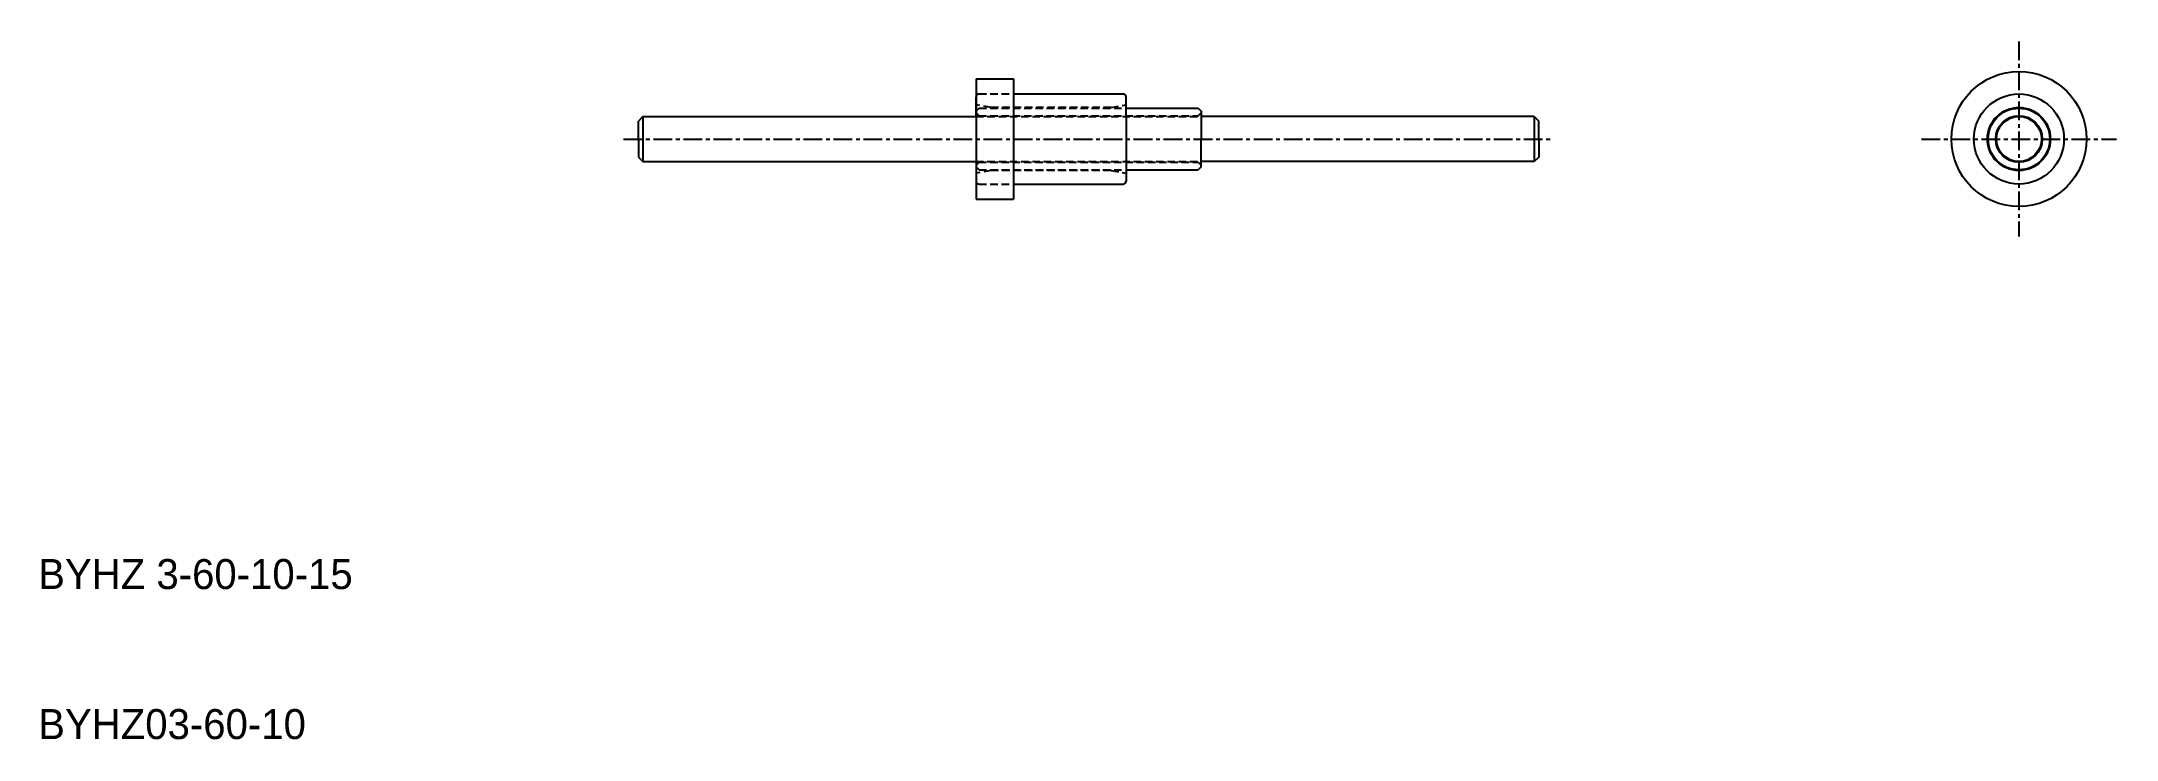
# Model space of a CAD drawing. Extents: x 10 to 148, y 10 to 56.
import ezdxf

# ---------------------------------------------------------------- set-up
doc = ezdxf.new("R2010")
doc.units = 0
doc.linetypes.add('CENTER', pattern=[2, 1.25, -0.25, 0.25, -0.25])
doc.linetypes.add('DASHED', pattern=[0.75, 0.5, -0.25])
doc.layers.get('0').update_dxf_attribs({"linetype": 'CONTINUOUS'})
doc.layers.add('CENTER', color=1, linetype='CENTER')

msp = doc.modelspace()

# ---------------------------------------------------------------- linework, layer by layer
at = {"color": 7, "linetype": 'CONTINUOUS'}
for p, q in [((72.5, 54), (72.5, 46)), ((72.5, 54), (75, 54)), ((75, 54), (75, 46)), ((72.5, 51.5), (72.5, 52.8)), ((75, 53), (75, 48.5)), ((75, 53), (82.3, 53)), ((82.5, 51.5), (82.5, 52.8)), ((50.3, 51.5), (50, 51.2)), ((50, 50), (50, 51.2)), ((50.3, 51.5), (72.5, 51.5)), ((50.3, 51.5), (50.3, 48.5)), ((72.5, 51.5), (72.5, 48.5)), ((82.5, 52.05), (87.3, 52.05)), ((82.5, 51.5), (82.5, 48.5)), ((82.5, 51.5), (82.5, 48.5)), ((87.3, 52.05), (87.5, 51.85)), ((87.5, 51.85), (87.5, 50)), ((109.7, 51.5), (87.5, 51.5)), ((109.7, 51.5), (109.7, 48.5)), ((109.7, 51.5), (110, 51.2)), ((110, 50), (110, 51.2)), ((50, 50), (50, 48.8)), ((87.5, 48.15), (87.5, 50)), ((110, 50), (110, 48.8)), ((50, 48.8), (50.3, 48.5)), ((50.3, 48.5), (72.5, 48.5)), ((72.5, 48.5), (72.5, 47.2)), ((82.5, 48.5), (82.5, 47.2)), ((109.7, 48.5), (87.5, 48.5)), ((110, 48.8), (109.7, 48.5)), ((82.5, 47.95), (87.3, 47.95)), ((87.5, 48.15), (87.3, 47.95)), ((72.5, 46), (75, 46)), ((75, 47), (82.3, 47))]:
    msp.add_line(p, q, dxfattribs=at)
at = {"color": 3, "linetype": 'DASHED'}
for p, q in [((72.7, 53), (75, 53)), ((73.5, 52.1), (72.5, 52.28)), ((72.7, 52.05), (72.5, 51.85)), ((72.7, 51.55), (72.5, 51.75)), ((72.5, 51.5), (87.5, 51.5)), ((72.7, 52.05), (82.5, 52.05)), ((72.7, 51.55), (87.3, 51.55)), ((81.5, 52.1), (73.5, 52.1)), ((81.5, 52.1), (82.5, 52.28)), ((87.3, 51.55), (87.5, 51.75)), ((72.5, 48.5), (87.5, 48.5)), ((72.7, 48.45), (72.5, 48.25)), ((72.7, 48.45), (87.3, 48.45)), ((87.3, 48.45), (87.5, 48.25)), ((72.7, 47.95), (72.5, 48.15)), ((73.5, 47.9), (72.5, 47.72)), ((72.7, 47.95), (82.5, 47.95)), ((81.5, 47.9), (73.5, 47.9)), ((81.5, 47.9), (82.5, 47.72)), ((72.7, 47), (75, 47))]:
    msp.add_line(p, q, dxfattribs=at)
at = {"color": 7, "linetype": 'CONTINUOUS'}
for radius in [4.5, 3, 2.1, 2.05, 1.55, 1.5, 1.5]:
    msp.add_circle((142, 50), radius, dxfattribs=at)
at = {"color": 3, "linetype": 'DASHED'}
for centre, start, end in [((72.7, 52.8), 90, 180), ((72.7, 47.2), 180, 270)]:
    msp.add_arc(centre, 0.2, start, end, dxfattribs=at)
at = {"color": 7, "linetype": 'CONTINUOUS'}
for centre, radius, start, end in [((82.3, 52.8), 0.2, 0, 90), ((140.44, 50.9), 0.3, 113.8884, 186.1116), ((142, 51.8), 0.3, 53.8884, 126.1116), ((142, 51.8), 0.3, 239.1817, 300.8183), ((143.56, 50.9), 0.3, 353.8884, 66.1116), ((140.44, 50.9), 0.3, 299.1817, 0.8183), ((143.56, 50.9), 0.3, 179.1817, 240.8183), ((140.44, 49.1), 0.3, 173.8884, 246.1116), ((140.44, 49.1), 0.3, 359.1817, 60.8183), ((142, 48.2), 0.3, 59.1817, 120.8183), ((143.56, 49.1), 0.3, 119.1817, 180.8183), ((143.56, 49.1), 0.3, 293.8884, 6.1116), ((82.3, 47.2), 0.2, 270, 0), ((142, 48.2), 0.3, 233.8884, 306.1116)]:
    msp.add_arc(centre, radius, start, end, dxfattribs=at)
at = {"layer": 'CENTER', "color": 1, "linetype": 'CENTER'}
for p, q in [((142, 56.5), (142, 43.5)), ((49, 50), (111, 50)), ((135.5, 50), (148.5, 50))]:
    msp.add_line(p, q, dxfattribs=at)

# ---------------------------------------------------------------- texts
at = {"color": 7, "linetype": 'CONTINUOUS'}
for s, p in [('BYHZ 3-60-10-15', (10, 20)), ('BYHZ03-60-10', (10, 10))]:
    msp.add_text(s, height=2, dxfattribs=at).set_placement(p)

doc.saveas('drawing.dxf')
